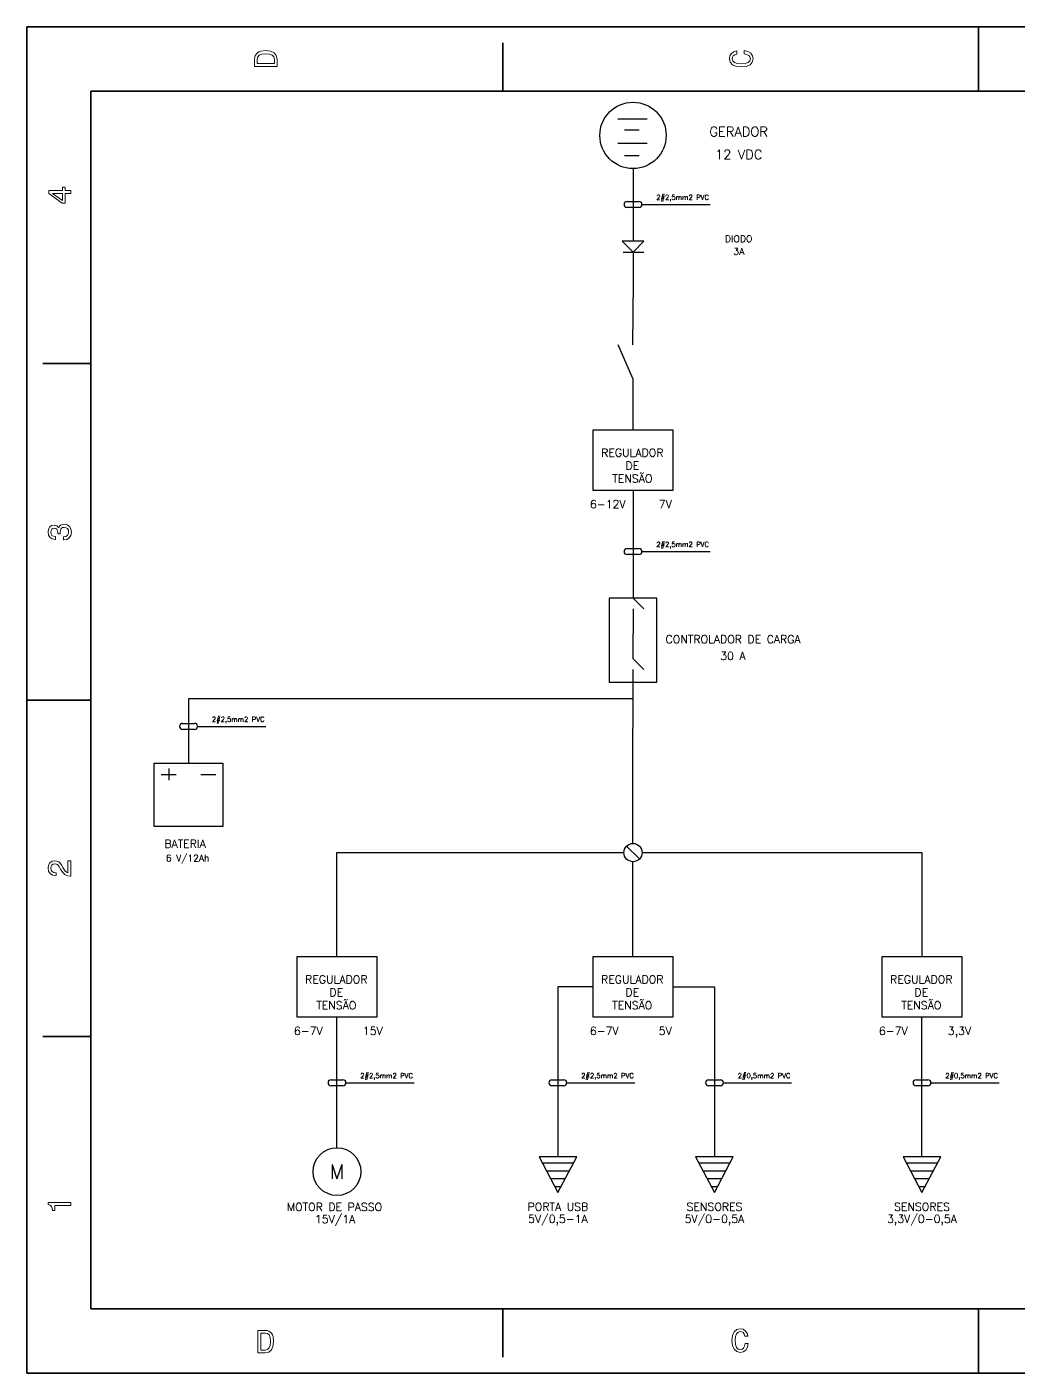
# Model space of a CAD drawing. Extents: x 0 to 297, y 0 to 210.
# Drawn here: x 0 to 154.7, y 0 to 210 of the extents above; entities that cross this region are included whole.
import ezdxf
from ezdxf.enums import TextEntityAlignment as Align

# ---------------------------------------------------------------- set-up
doc = ezdxf.new("R2010")
doc.units = 0
for name, color, linetype in [('04VM', 1, 'Continuous'), ('120CLI', 4, 'Continuous'), ('PADRAO', 3, 'Continuous'), ('TEXTO', 3, 'Continuous')]:
    doc.layers.add(name, color=color, linetype=linetype)
doc.styles.add('803', font='SIMPLEX', dxfattribs={"height": 2})
doc.styles.add('R100', font='ROMANS.SHX', dxfattribs={"height": 125})

msp = doc.modelspace()

# ---------------------------------------------------------------- hatches: boundary and pattern name
at = {"layer": 'TEXTO', "linetype": 'Continuous', "ltscale": 5}
h = msp.add_hatch(dxfattribs=at)
h.set_pattern_fill('LINE', scale=9.782084, angle=180, style=0)
h.set_pattern_definition([(180, (4457.8342, 244.3352), (-1e-16, -1.22276045), [])])
h.paths.add_polyline_path([(82.869999, 28.177527), (85.805589, 33.72253), (79.93441, 33.72253)])
h = msp.add_hatch(dxfattribs=at)
h.set_pattern_fill('LINE', scale=9.782084, angle=180, style=0)
h.set_pattern_definition([(180, (4482.2685, 244.3352), (-1e-16, -1.22276045), [])])
h.paths.add_polyline_path([(107.304335, 28.177527), (110.239925, 33.72253), (104.368746, 33.72253)])
h = msp.add_hatch(dxfattribs=at)
h.set_pattern_fill('LINE', scale=9.782084, angle=180, style=0)
h.set_pattern_definition([(180, (4514.6536, 244.3352), (-1e-16, -1.22276045), [])])
h.paths.add_polyline_path([(139.689358, 28.177527), (142.624948, 33.72253), (136.753769, 33.72253)])

# ---------------------------------------------------------------- linework, layer by layer
at = {"color": 7, "lineweight": 35, "ltscale": 0.25}
for p, q in [((148.5, 200), (148.5, 210)), ((10, 105), (0, 105)), ((148.5, 10), (148.5, 0))]:
    msp.add_line(p, q, dxfattribs=at)
at = {"color": 7, "lineweight": 35}
for p, q in [((0.00002, 209.999969), (296.999512, 209.999969)), ((0.00002, 209.999969), (0.00002, 0.000561)), ((287, 200), (10, 200)), ((10, 200), (10, 10)), ((10, 10), (287, 10)), ((97, 10), (287, 10)), ((296.999512, 0.000561), (0.00002, 0.000561))]:
    msp.add_line(p, q, dxfattribs=at)
at = {"color": 7, "lineweight": 35, "ltscale": 0.1875}
for p, q in [((74.300003, 200), (74.300003, 207.5)), ((10, 157.5), (2.5, 157.5)), ((10, 52.5), (2.5, 52.5)), ((74.300003, 10), (74.300003, 2.5))]:
    msp.add_line(p, q, dxfattribs=at)
for p, q in [((96.290631, 176.565676), (92.890235, 176.565676)), ((92.890235, 176.565676), (94.590433, 174.865478)), ((94.590433, 174.865478), (96.290631, 176.565676)), ((96.290631, 176.565676), (96.290631, 176.565676)), ((93.037711, 174.865478), (96.290631, 174.836396)), ((94.590433, 174.865478), (94.590433, 170.210881))]:
    msp.add_line(p, q)
at = {"color": 7, "lineweight": 13}
for points in [[(35.533215, 204.994965), (35.533215, 203.829971), (39.033215, 203.829971), (39.033215, 204.994965), (38.922264, 205.544678), (38.584366, 205.953171), (38.034657, 206.205338), (37.283215, 206.296112), (36.516644, 206.215424), (36.21405, 206.114563), (35.971977, 205.973343), (35.644165, 205.56485), (35.563473, 205.297562)], [(35.951801, 204.959656), (36.027451, 205.342941), (36.259438, 205.605194), (36.672985, 205.761536), (37.283215, 205.811966), (37.873272, 205.756485), (38.286816, 205.600143), (38.533936, 205.332855), (38.614628, 204.959656), (38.614628, 204.298996), (35.951801, 204.298996)], [(111.93206, 205.817017), (112.35569, 205.716141), (112.658287, 205.549713), (112.844887, 205.317734), (112.905403, 205.045395), (112.814629, 204.71759), (112.54229, 204.460388), (112.098488, 204.28891), (111.483215, 204.233429), (110.872986, 204.28891), (110.424141, 204.455338), (110.151802, 204.71254), (110.055984, 205.045395), (110.106415, 205.287476), (110.247627, 205.494247), (110.474571, 205.655624), (110.787247, 205.766571), (110.787247, 206.245682), (110.308144, 206.094391), (109.94503, 205.832138), (109.718086, 205.474075), (109.637398, 205.045395), (109.763474, 204.510818), (110.116501, 204.10231), (110.696472, 203.840057), (111.483215, 203.749283), (112.269958, 203.840057), (112.84993, 204.10231), (113.208, 204.510818), (113.329041, 205.045395), (113.233215, 205.51442), (112.965927, 205.892654), (112.527161, 206.159943), (111.93206, 206.301163)], [(6.833213, 184.02739), (6.833213, 184.481277), (5.965778, 184.481277), (5.965778, 184.98056), (5.56232, 184.98056), (5.56232, 184.481277), (3.408862, 184.481277), (3.408862, 184.022339), (5.521974, 182.489197), (5.965778, 182.489197), (5.965778, 184.02739)], [(5.56232, 182.912827), (3.993876, 184.02739), (5.56232, 184.02739)], [(5.73379, 129.979111), (5.769093, 129.979111), (6.253242, 130.059799), (6.616354, 130.296829), (6.848343, 130.670029), (6.934078, 131.164276), (6.848343, 131.688766), (6.626441, 132.082138), (6.273415, 132.334305), (5.819525, 132.425079), (5.521974, 132.384735), (5.279899, 132.273788), (5.0933, 132.092224), (4.957133, 131.850143), (4.684798, 132.177963), (4.251081, 132.293961), (3.857709, 132.218307), (3.560158, 132.00145), (3.373559, 131.648422), (3.307997, 131.164276), (3.388689, 130.710388), (3.610591, 130.362396), (3.963617, 130.135452), (4.432637, 130.059799), (4.46794, 130.059799), (4.46794, 130.508652), (4.145173, 130.548996), (3.913184, 130.680115), (3.771974, 130.891937), (3.721542, 131.189484), (3.761888, 131.451736), (3.867795, 131.643372), (4.039265, 131.759369), (4.271254, 131.804764), (4.518372, 131.759369), (4.684798, 131.638336), (4.785663, 131.426514), (4.815922, 131.139053), (4.810879, 130.942368), (5.209294, 130.942368), (5.199208, 131.189484), (5.244596, 131.507217), (5.365634, 131.744247), (5.56232, 131.885452), (5.819525, 131.935883), (6.112032, 131.880417), (6.328891, 131.734161), (6.465058, 131.502167), (6.510447, 131.194534), (6.460014, 130.876801), (6.308718, 130.644821), (6.066643, 130.498566), (5.73379, 130.443085)], [(6.833213, 77.519447), (6.833213, 79.925072), (6.399496, 79.925072), (6.399496, 78.023773), (6.162464, 78.129684), (5.965778, 78.311241), (5.607709, 78.871033), (5.456412, 79.168587), (5.239553, 79.501442), (4.987392, 79.738472), (4.689842, 79.874641), (4.351945, 79.925072), (3.928314, 79.839333), (3.595461, 79.602303), (3.383646, 79.239189), (3.307997, 78.770172), (3.393732, 78.286018), (3.630764, 77.91787), (4.009006, 77.680832), (4.508286, 77.600143), (4.578891, 77.600143), (4.578891, 78.059074), (4.538545, 78.059074), (4.195605, 78.104462), (3.943444, 78.240631), (3.782061, 78.457489), (3.726585, 78.744957), (3.777017, 79.03746), (3.903098, 79.254318), (4.099784, 79.395531), (4.346902, 79.445961), (4.578891, 79.41066), (4.775577, 79.314842), (4.947046, 79.153458), (5.098343, 78.931557), (5.259727, 78.634003), (5.572406, 78.139771), (5.90526, 77.791786), (6.308718, 77.585014), (6.818084, 77.519447)], [(6.833213, 26.159222), (6.833213, 26.618156), (3.307997, 26.618156), (3.307997, 26.275217), (3.615634, 26.184439), (3.822406, 26.002882), (3.943444, 25.725506), (3.98379, 25.34222), (4.341859, 25.34222), (4.341859, 26.159222)], [(37.194958, 6.666787), (36.029972, 6.666787), (36.029972, 3.166787), (37.194958, 3.166787), (37.744667, 3.277738), (38.153168, 3.615634), (38.405331, 4.165346), (38.496109, 4.916787), (38.415417, 5.683357), (38.314552, 5.985951), (38.173344, 6.228026), (37.764839, 6.555836), (37.497551, 6.636527)], [(112.104271, 4.625076), (112.003403, 4.201445), (111.836983, 3.898852), (111.604988, 3.712252), (111.332657, 3.651733), (111.004845, 3.742512), (110.747643, 4.014846), (110.576172, 4.45865), (110.520699, 5.073924), (110.576172, 5.684154), (110.742599, 6.133001), (110.999802, 6.405335), (111.332657, 6.501157), (111.57473, 6.450725), (111.781502, 6.309514), (111.942886, 6.082569), (112.053841, 5.769889), (112.532944, 5.769889), (112.381645, 6.248996), (112.1194, 6.612108), (111.76133, 6.839053), (111.332657, 6.919745), (110.798073, 6.793664), (110.389572, 6.440639), (110.127327, 5.860667), (110.036545, 5.073924), (110.127327, 4.28718), (110.389572, 3.707209), (110.798073, 3.34914), (111.332657, 3.228102), (111.801674, 3.323924), (112.179916, 3.591215), (112.447212, 4.029975), (112.588425, 4.625076)], [(37.159653, 6.248199), (37.542938, 6.17255), (37.805187, 5.940562), (37.961525, 5.527017), (38.011959, 4.916787), (37.956482, 4.326729), (37.800144, 3.913184), (37.532852, 3.666066), (37.159653, 3.585375), (36.498989, 3.585375), (36.498989, 6.248199)]]:
    msp.add_lwpolyline(points, close=True, dxfattribs=at)
at = {"layer": '04VM', "color": 7}
for p, q in [((93.658806, 182.772676), (95.52206, 182.772676)), ((95.52206, 181.841049), (93.658806, 181.841049)), ((95.987874, 182.306863), (106.620112, 182.306863)), ((93.658806, 128.622753), (95.52206, 128.622753)), ((95.987874, 128.156939), (106.620112, 128.156939)), ((95.52206, 127.691126), (93.658806, 127.691126)), ((24.300485, 101.34586), (26.163739, 101.34586)), ((26.629552, 100.880046), (37.261791, 100.880046)), ((26.163739, 100.414233), (24.300485, 100.414233)), ((47.460003, 45.755211), (49.323257, 45.755211)), ((49.323257, 44.823584), (47.460003, 44.823584)), ((49.78907, 45.289397), (60.421309, 45.289397)), ((81.938372, 45.755211), (83.801626, 45.755211)), ((83.801626, 44.823584), (81.938372, 44.823584)), ((84.26744, 45.289397), (94.899679, 45.289397)), ((106.372708, 45.755211), (108.235962, 45.755211)), ((108.235962, 44.823584), (106.372708, 44.823584)), ((108.701776, 45.289397), (119.334015, 45.289397)), ((138.757731, 45.755211), (140.620985, 45.755211)), ((140.620985, 44.823584), (138.757731, 44.823584)), ((141.086799, 45.289397), (151.719038, 45.289397))]:
    msp.add_line(p, q, dxfattribs=at)
for centre, start, end in [((93.658806, 182.306863), 90, 270), ((95.52206, 182.306863), 270, 90), ((93.658806, 128.156939), 90, 270), ((95.52206, 128.156939), 270, 90), ((24.300485, 100.880046), 90, 270), ((26.163739, 100.880046), 270, 90), ((47.460003, 45.289397), 90, 270), ((49.323257, 45.289397), 270, 90), ((81.938372, 45.289397), 90, 270), ((83.801626, 45.289397), 270, 90), ((106.372708, 45.289397), 90, 270), ((108.235962, 45.289397), 270, 90), ((138.757731, 45.289397), 90, 270), ((140.620985, 45.289397), 270, 90)]:
    msp.add_arc(centre, 0.465814, start, end, dxfattribs=at)
at = {"layer": '120CLI', "color": 7}
for centre, radius in [((94.590433, 193.068537), 5.175706), ((48.39163, 31.422379), 3.726508)]:
    msp.add_circle(centre, radius, dxfattribs=at)
at = {"layer": 'TEXTO', "color": 7, "linetype": 'Continuous', "ltscale": 3}
for p, q in [((92.198926, 195.646482), (96.82003, 195.646482)), ((93.25906, 193.940841), (95.56961, 193.940841)), ((92.198926, 191.877345), (96.82003, 191.877345)), ((93.25906, 189.937348), (95.56961, 189.937348)), ((94.590433, 187.892831), (94.590433, 176.565676)), ((94.590433, 170.210881), (94.53427, 160.431309)), ((94.580095, 155.134013), (92.295817, 160.431309)), ((94.580095, 155.134013), (94.580095, 147.077753)), ((88.328176, 147.077753), (88.328176, 137.717432)), ((100.85269, 147.077753), (88.328176, 147.077753)), ((100.85269, 137.717432), (100.85269, 147.077753)), ((88.328176, 137.717432), (100.85269, 137.717432)), ((94.590433, 137.717432), (94.590433, 120.900867)), ((90.846304, 120.900867), (90.846304, 107.719848)), ((98.334562, 120.900867), (90.846304, 120.900867)), ((94.590433, 120.900867), (96.266612, 119.224688)), ((98.334562, 107.719848), (98.334562, 120.900867)), ((94.590433, 119.224688), (94.581937, 111.453315)), ((94.581937, 111.453315), (95.620521, 110.414731)), ((94.580095, 109.76864), (94.580095, 100.581194)), ((95.620521, 110.414731), (96.266612, 109.76864)), ((98.334562, 107.719848), (90.846304, 107.719848)), ((94.580095, 105.174917), (25.232112, 105.174917)), ((25.232112, 105.174917), (25.232112, 95.15316)), ((94.580095, 82.622171), (94.580095, 100.581194)), ((20.969419, 93.364204), (23.279971, 93.364204)), ((22.124695, 94.314708), (22.124695, 92.499815)), ((27.165296, 93.364204), (29.475848, 93.364204)), ((93.557482, 82.188916), (95.602709, 80.208495)), ((48.39163, 64.911684), (48.39163, 81.198705)), ((48.39163, 81.198705), (93.15663, 81.198705)), ((96.003561, 81.198705), (139.689358, 81.198705)), ((139.689358, 81.198705), (139.689358, 64.911684)), ((94.580095, 64.911684), (94.580095, 79.77524)), ((42.129373, 64.911684), (42.129373, 55.551362)), ((54.653887, 64.911684), (42.129373, 64.911684)), ((54.653887, 55.551362), (54.653887, 64.911684)), ((88.317839, 64.911684), (88.317839, 55.551362)), ((100.842352, 64.911684), (88.317839, 64.911684)), ((100.842352, 55.551362), (100.842352, 64.911684)), ((133.427102, 64.911684), (133.427102, 55.551362)), ((145.951615, 64.911684), (133.427102, 64.911684)), ((145.951615, 55.551362), (145.951615, 64.911684)), ((88.317839, 60.231523), (82.869999, 60.231523)), ((82.869999, 60.231523), (82.869999, 33.72253)), ((100.842352, 60.231523), (107.304335, 60.231523)), ((107.304335, 60.231523), (107.304335, 33.72253)), ((42.129373, 55.551362), (54.653887, 55.551362)), ((48.39163, 35.148887), (48.39163, 55.551362)), ((88.317839, 55.551362), (100.842352, 55.551362)), ((133.427102, 55.551362), (145.951615, 55.551362)), ((139.689358, 33.72253), (139.689358, 55.551362))]:
    msp.add_line(p, q, dxfattribs=at)
at = {"layer": 'TEXTO', "color": 7, "linetype": 'Continuous'}
for p, q in [((85.805589, 33.72253), (79.93441, 33.72253)), ((79.93441, 33.72253), (82.869999, 28.177527)), ((82.869999, 28.177527), (85.805589, 33.72253)), ((104.368746, 33.72253), (107.304335, 28.177527)), ((110.239925, 33.72253), (104.368746, 33.72253)), ((107.304335, 28.177527), (110.239925, 33.72253)), ((136.753769, 33.72253), (139.689358, 28.177527)), ((142.624948, 33.72253), (136.753769, 33.72253)), ((139.689358, 28.177527), (142.624948, 33.72253))]:
    msp.add_line(p, q, dxfattribs=at)
at = {"layer": 'TEXTO', "color": 7, "linetype": 'Continuous', "ltscale": 3}
msp.add_lwpolyline([(19.868256, 95.15316), (30.595968, 95.15316), (30.595968, 85.260985), (19.868256, 85.260985)], close=True, dxfattribs=at)
msp.add_circle((94.580095, 81.198705), 1.423465, dxfattribs=at)

# ---------------------------------------------------------------- texts
at = {"layer": 'PADRAO', "color": 7, "linetype": 'Continuous', "style": '803'}
for s, height, p in [('GERADOR', 1.4906032, (111.084477, 193.667506)), ('12 VDC', 1.4906032, (111.084477, 190.095954)), ('DIODO', 1.0657813, (111.084477, 176.946691)), ('3A', 1.0657813, (111.105081, 174.97728)), ('6 V/12Ah', 1.0351411, (25.086224, 80.265002))]:
    msp.add_text(s, height=height, dxfattribs=at).set_placement(p, align=Align.MIDDLE)
for s, p in [('2#2,5mm2 PVC', (106.445956, 182.794913)), ('2#2,5mm2 PVC', (106.445956, 128.64499)), ('2#2,5mm2 PVC', (37.087634, 101.368096)), ('2#2,5mm2 PVC', (60.247153, 45.777448)), ('2#2,5mm2 PVC', (94.725522, 45.777448)), ('2#0,5mm2 PVC', (119.159858, 45.777448)), ('2#0,5mm2 PVC', (151.544881, 45.777448))]:
    msp.add_text(s, height=0.77635584, dxfattribs=at).set_placement(p, align=Align.BOTTOM_RIGHT)
at = {"layer": 'TEXTO', "color": 7, "linetype": 'Continuous', "ltscale": 3, "style": 'R100'}
for s, height, p in [('REGULADOR', 1.248, (94.48933, 143.580151)), ('DE', 1.248, (94.48933, 141.559579)), ('TENSÃO', 1.248, (94.48933, 139.539008)), ('REGULADOR', 1.248, (48.290527, 61.414081)), ('REGULADOR', 1.248, (94.478992, 61.414081)), ('REGULADOR', 1.248, (139.588255, 61.414081)), ('DE', 1.248, (48.290527, 59.39351)), ('DE', 1.248, (94.478992, 59.39351)), ('DE', 1.248, (139.588255, 59.39351)), ('TENSÃO', 1.248, (48.290527, 57.372938)), ('TENSÃO', 1.248, (94.478992, 57.372938)), ('TENSÃO', 1.248, (139.588255, 57.372938)), ('M', 2.264371, (48.39163, 31.422379)), ('PORTA USB', 1.248, (82.869999, 25.950386)), ('SENSORES', 1.248, (107.304335, 25.950386)), ('SENSORES', 1.248, (139.689358, 25.950386)), ('5V/0,5-1A', 1.248, (82.869999, 24.057554)), ('5V/0-0,5A', 1.248, (107.304335, 24.057554)), ('3,3V/0-0,5A', 1.248, (139.689358, 24.057554))]:
    msp.add_text(s, height=height, dxfattribs=at).set_placement(p, align=Align.MIDDLE_CENTER)
for s, p in [('6-12V', (87.868792, 134.915195)), ('7V', (98.619514, 134.915195)), ('CONTROLADOR DE CARGA', (99.675839, 113.856473)), ('30 A', (108.198111, 111.257265)), ('BATERIA', (21.443699, 81.95441)), ('6-7V', (41.669989, 52.749126)), ('15V', (52.420711, 52.749126)), ('6-7V', (87.858454, 52.749126)), ('5V', (98.609176, 52.749126)), ('6-7V', (132.967717, 52.749126)), ('3,3V', (143.718439, 52.749126)), ('MOTOR DE PASSO', (40.573541, 25.286441)), ('15V/1A', (44.945302, 23.387021))]:
    msp.add_text(s, height=1.248, dxfattribs=at).set_placement(p)

doc.saveas('drawing.dxf')
